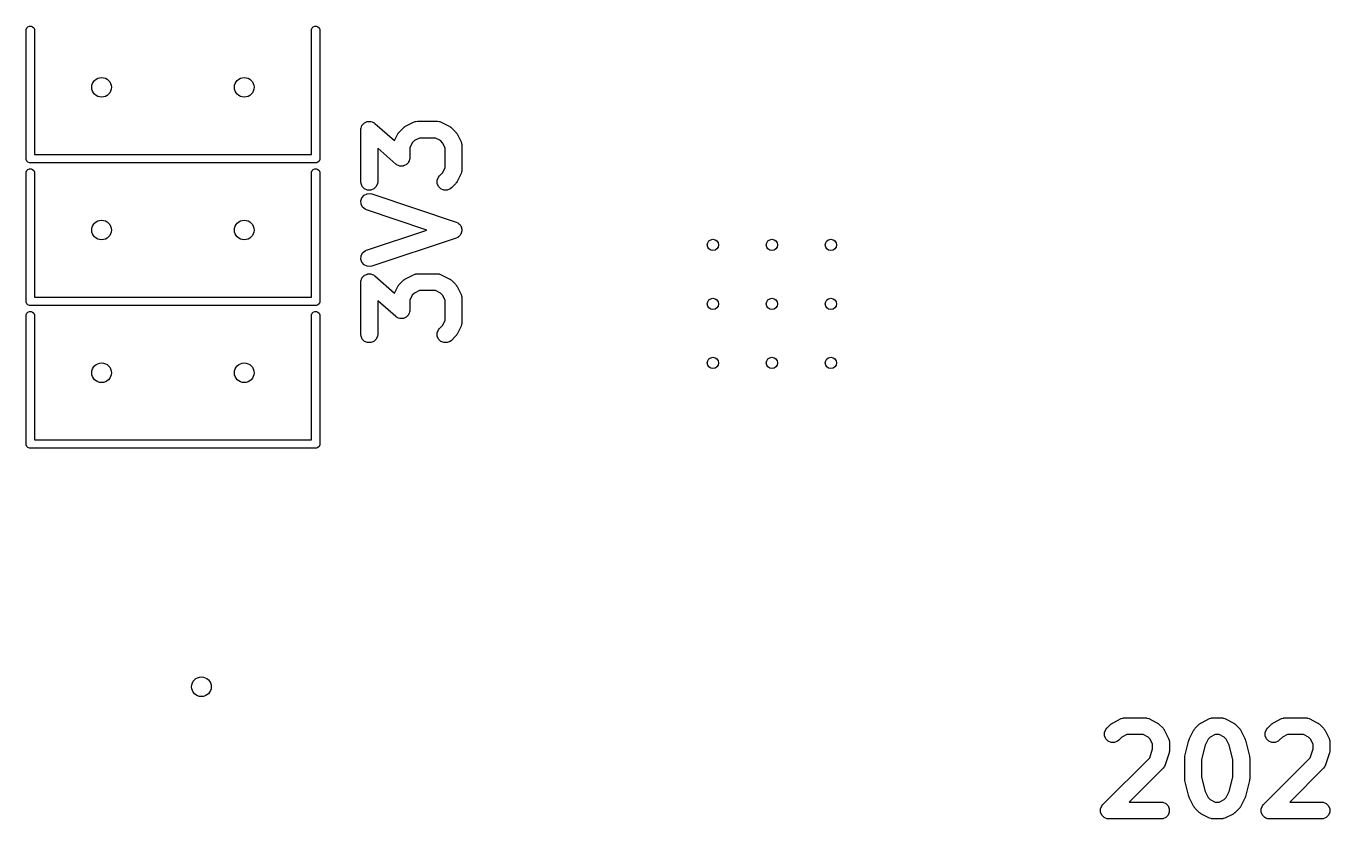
# Model space of a CAD drawing. Extents: x 5.38 to 7.22, y -5.01 to -4.
# Drawn here: x 5.377 to 6.291, y -4.993 to -4.437 of the extents above; entities that cross this region are included whole.
import ezdxf

# ---------------------------------------------------------------- set-up
doc = ezdxf.new("R2010")
doc.units = 0
doc.header["$MEASUREMENT"] = 0
doc.layers.add('BLACK', color=7, linetype='CONTINUOUS')

msp = doc.modelspace()

# ---------------------------------------------------------------- linework, layer by layer
at = {"layer": 'BLACK', "linetype": 'CONTINUOUS'}
for p, q in [((5.37705, -4.44), (5.3771, -4.43942)), ((5.37705, -4.53), (5.37705, -4.44)), ((5.3771, -4.43942), (5.37754, -4.43836)), ((5.37754, -4.43836), (5.37836, -4.43754)), ((5.37836, -4.43754), (5.37942, -4.4371)), ((5.37942, -4.4371), (5.38058, -4.4371)), ((5.38058, -4.4371), (5.38164, -4.43754)), ((5.38164, -4.43754), (5.38246, -4.43836)), ((5.38246, -4.43836), (5.3829, -4.43942)), ((5.3829, -4.43942), (5.38295, -4.44)), ((5.38295, -4.44), (5.38295, -4.52705)), ((5.57705, -4.44), (5.5771, -4.43942)), ((5.57705, -4.52705), (5.57705, -4.44)), ((5.5771, -4.43942), (5.57754, -4.43836)), ((5.57754, -4.43836), (5.57836, -4.43754)), ((5.57836, -4.43754), (5.57942, -4.4371)), ((5.57942, -4.4371), (5.58058, -4.4371)), ((5.58058, -4.4371), (5.58164, -4.43754)), ((5.58164, -4.43754), (5.58246, -4.43836)), ((5.58246, -4.43836), (5.5829, -4.43942)), ((5.5829, -4.43942), (5.58295, -4.44)), ((5.58295, -4.44), (5.58295, -4.53)), ((5.61266, -4.5066), (5.61274, -4.50642)), ((5.61274, -4.50642), (5.61342, -4.50574)), ((5.61342, -4.50574), (5.61405, -4.50502)), ((5.61405, -4.50502), (5.61423, -4.50493)), ((5.61423, -4.50493), (5.61437, -4.50479)), ((5.61437, -4.50479), (5.61526, -4.50442)), ((5.61526, -4.50442), (5.61612, -4.50399)), ((5.61612, -4.50399), (5.61631, -4.50398)), ((5.61631, -4.50398), (5.6165, -4.5039)), ((5.6165, -4.5039), (5.61746, -4.5039)), ((5.61746, -4.5039), (5.61841, -4.50384)), ((5.61841, -4.50384), (5.6186, -4.5039)), ((5.6186, -4.5039), (5.6188, -4.5039)), ((5.6188, -4.5039), (5.61969, -4.50427)), ((5.61969, -4.50427), (5.6206, -4.50458)), ((5.6206, -4.50458), (5.62083, -4.50474)), ((5.62083, -4.50474), (5.62093, -4.50479)), ((5.62093, -4.50479), (5.62104, -4.5049)), ((5.62104, -4.5049), (5.62154, -4.50525)), ((5.62154, -4.50525), (5.63535, -4.51734)), ((5.64313, -4.50723), (5.64876, -4.50441)), ((5.64876, -4.50441), (5.64984, -4.504)), ((5.64984, -4.504), (5.65005, -4.50399)), ((5.65005, -4.50399), (5.65024, -4.5039)), ((5.65024, -4.5039), (5.6514, -4.50379)), ((5.6514, -4.50379), (5.66546, -4.50379)), ((5.66546, -4.50379), (5.66661, -4.5039)), ((5.66661, -4.5039), (5.66681, -4.50399)), ((5.66681, -4.50399), (5.66702, -4.504)), ((5.66702, -4.504), (5.6681, -4.50441)), ((5.6681, -4.50441), (5.67372, -4.50723)), ((5.61175, -4.5097), (5.61181, -4.50909)), ((5.61175, -4.54625), (5.61175, -4.5097)), ((5.61179, -4.50893), (5.61183, -4.50883)), ((5.61181, -4.50909), (5.61179, -4.50893)), ((5.61183, -4.50883), (5.61186, -4.50854)), ((5.61186, -4.50854), (5.61223, -4.50766)), ((5.61223, -4.50766), (5.61253, -4.50675)), ((5.61253, -4.50675), (5.61266, -4.5066)), ((5.63535, -4.51734), (5.63768, -4.51268)), ((5.63768, -4.51268), (5.63799, -4.51218)), ((5.63799, -4.51218), (5.63805, -4.51204)), ((5.63805, -4.51204), (5.63818, -4.51188)), ((5.63818, -4.51188), (5.63829, -4.5117)), ((5.63829, -4.5117), (5.63841, -4.5116)), ((5.63841, -4.5116), (5.63878, -4.51114)), ((5.63878, -4.51114), (5.6416, -4.50833)), ((5.6416, -4.50833), (5.64205, -4.50796)), ((5.64205, -4.50796), (5.64215, -4.50784)), ((5.64215, -4.50784), (5.64233, -4.50773)), ((5.64233, -4.50773), (5.64249, -4.5076)), ((5.64249, -4.5076), (5.64264, -4.50754)), ((5.64264, -4.50754), (5.64313, -4.50723)), ((5.65279, -4.5156), (5.64927, -4.51736)), ((5.66406, -4.5156), (5.65279, -4.5156)), ((5.66758, -4.51736), (5.66406, -4.5156)), ((5.67372, -4.50723), (5.67422, -4.50754)), ((5.67422, -4.50754), (5.67436, -4.5076)), ((5.67436, -4.5076), (5.67452, -4.50773)), ((5.67452, -4.50773), (5.6747, -4.50784)), ((5.6747, -4.50784), (5.6748, -4.50796)), ((5.6748, -4.50796), (5.67526, -4.50833)), ((5.67526, -4.50833), (5.67807, -4.51114)), ((5.67807, -4.51114), (5.67844, -4.5116)), ((5.67844, -4.5116), (5.67856, -4.5117)), ((5.67856, -4.5117), (5.67867, -4.51188)), ((5.67867, -4.51188), (5.6788, -4.51204)), ((5.6788, -4.51204), (5.67886, -4.51218)), ((5.67886, -4.51218), (5.67918, -4.51268)), ((5.67918, -4.51268), (5.68199, -4.5183)), ((5.63626, -4.53383), (5.62356, -4.52271)), ((5.62356, -4.52271), (5.62356, -4.54625)), ((5.64781, -4.51882), (5.64605, -4.52234)), ((5.64605, -4.52234), (5.64605, -4.52938)), ((5.64927, -4.51736), (5.64781, -4.51882)), ((5.66904, -4.51882), (5.66758, -4.51736)), ((5.6708, -4.52234), (5.66904, -4.51882)), ((5.6708, -4.53642), (5.6708, -4.52234)), ((5.68199, -4.5183), (5.6824, -4.51939)), ((5.6824, -4.51939), (5.68242, -4.5196)), ((5.68242, -4.5196), (5.6825, -4.51979)), ((5.6825, -4.51979), (5.68261, -4.52094)), ((5.68261, -4.52094), (5.68261, -4.53782)), ((5.3771, -4.53058), (5.37705, -4.53)), ((5.37754, -4.53164), (5.3771, -4.53058)), ((5.37836, -4.53246), (5.37754, -4.53164)), ((5.37942, -4.5329), (5.37836, -4.53246)), ((5.38, -4.53295), (5.37942, -4.5329)), ((5.58, -4.53295), (5.38, -4.53295)), ((5.38295, -4.52705), (5.57705, -4.52705)), ((5.58058, -4.5329), (5.58, -4.53295)), ((5.58164, -4.53246), (5.58058, -4.5329)), ((5.58246, -4.53164), (5.58164, -4.53246)), ((5.5829, -4.53058), (5.58246, -4.53164)), ((5.58295, -4.53), (5.5829, -4.53058)), ((5.63676, -4.53418), (5.63626, -4.53383)), ((5.64438, -4.53334), (5.64375, -4.53406)), ((5.64506, -4.53266), (5.64438, -4.53334)), ((5.64513, -4.53248), (5.64506, -4.53266)), ((5.64527, -4.53233), (5.64513, -4.53248)), ((5.64557, -4.53142), (5.64527, -4.53233)), ((5.64594, -4.53053), (5.64557, -4.53142)), ((5.64597, -4.53025), (5.64594, -4.53053)), ((5.646, -4.53015), (5.64597, -4.53025)), ((5.64605, -4.52938), (5.64599, -4.52999)), ((5.64599, -4.52999), (5.646, -4.53015)), ((5.37705, -4.54), (5.3771, -4.53942)), ((5.37705, -4.63), (5.37705, -4.54)), ((5.3771, -4.53942), (5.37754, -4.53836)), ((5.37754, -4.53836), (5.37836, -4.53754)), ((5.37836, -4.53754), (5.37942, -4.5371)), ((5.37942, -4.5371), (5.38058, -4.5371)), ((5.38058, -4.5371), (5.38164, -4.53754)), ((5.38164, -4.53754), (5.38246, -4.53836)), ((5.38246, -4.53836), (5.3829, -4.53942)), ((5.3829, -4.53942), (5.38295, -4.54)), ((5.38295, -4.54), (5.38295, -4.62705)), ((5.57705, -4.54), (5.5771, -4.53942)), ((5.57705, -4.62705), (5.57705, -4.54)), ((5.5771, -4.53942), (5.57754, -4.53836)), ((5.57754, -4.53836), (5.57836, -4.53754)), ((5.57836, -4.53754), (5.57942, -4.5371)), ((5.57942, -4.5371), (5.58058, -4.5371)), ((5.58058, -4.5371), (5.58164, -4.53754)), ((5.58164, -4.53754), (5.58246, -4.53836)), ((5.58246, -4.53836), (5.5829, -4.53942)), ((5.5829, -4.53942), (5.58295, -4.54)), ((5.58295, -4.54), (5.58295, -4.63)), ((5.63687, -4.53429), (5.63676, -4.53418)), ((5.63697, -4.53433), (5.63687, -4.53429)), ((5.6372, -4.5345), (5.63697, -4.53433)), ((5.63811, -4.53481), (5.6372, -4.5345)), ((5.639, -4.53517), (5.63811, -4.53481)), ((5.6392, -4.53517), (5.639, -4.53517)), ((5.63938, -4.53524), (5.6392, -4.53517)), ((5.64034, -4.53517), (5.63938, -4.53524)), ((5.6413, -4.53517), (5.64034, -4.53517)), ((5.64148, -4.5351), (5.6413, -4.53517)), ((5.64168, -4.53508), (5.64148, -4.5351)), ((5.64254, -4.53466), (5.64168, -4.53508)), ((5.64343, -4.53429), (5.64254, -4.53466)), ((5.64357, -4.53415), (5.64343, -4.53429)), ((5.64375, -4.53406), (5.64357, -4.53415)), ((5.66529, -4.5451), (5.66617, -4.54297)), ((5.66617, -4.54297), (5.66691, -4.54208)), ((5.66691, -4.54208), (5.66904, -4.53994)), ((5.66904, -4.53994), (5.6708, -4.53642)), ((5.68199, -4.54046), (5.67918, -4.54608)), ((5.6824, -4.53938), (5.68199, -4.54046)), ((5.68242, -4.53917), (5.6824, -4.53938)), ((5.6825, -4.53897), (5.68242, -4.53917)), ((5.68261, -4.53782), (5.6825, -4.53897)), ((5.61186, -4.54741), (5.61175, -4.54625)), ((5.61274, -4.54954), (5.61186, -4.54741)), ((5.61437, -4.55116), (5.61274, -4.54954)), ((5.6165, -4.55205), (5.61437, -4.55116)), ((5.6188, -4.55205), (5.6165, -4.55205)), ((5.62093, -4.55116), (5.6188, -4.55205)), ((5.62256, -4.54954), (5.62093, -4.55116)), ((5.62344, -4.54741), (5.62256, -4.54954)), ((5.62356, -4.54625), (5.62344, -4.54741)), ((5.66529, -4.54741), (5.66529, -4.5451)), ((5.66617, -4.54954), (5.66529, -4.54741)), ((5.6678, -4.55116), (5.66617, -4.54954)), ((5.66993, -4.55205), (5.6678, -4.55116)), ((5.67223, -4.55205), (5.66993, -4.55205)), ((5.67436, -4.55116), (5.67223, -4.55205)), ((5.67526, -4.55043), (5.67436, -4.55116)), ((5.67807, -4.54762), (5.67526, -4.55043)), ((5.67844, -4.54716), (5.67807, -4.54762)), ((5.67856, -4.54706), (5.67844, -4.54716)), ((5.67867, -4.54689), (5.67856, -4.54706)), ((5.6788, -4.54672), (5.67867, -4.54689)), ((5.67886, -4.54658), (5.6788, -4.54672)), ((5.67918, -4.54608), (5.67886, -4.54658)), ((5.61179, -4.55958), (5.61252, -4.55739)), ((5.61195, -4.56187), (5.61179, -4.55958)), ((5.61252, -4.55739), (5.61403, -4.55565)), ((5.61403, -4.55565), (5.61609, -4.55462)), ((5.61609, -4.55462), (5.61839, -4.55446)), ((5.61839, -4.55446), (5.61952, -4.55471)), ((5.61952, -4.55471), (5.67857, -4.5744)), ((5.61299, -4.56394), (5.61195, -4.56187)), ((5.61473, -4.56545), (5.61299, -4.56394)), ((5.61578, -4.56592), (5.61473, -4.56545)), ((5.65803, -4.58), (5.61578, -4.56592)), ((5.67857, -4.5744), (5.67963, -4.57487)), ((5.67963, -4.57487), (5.67995, -4.57515)), ((5.67995, -4.57515), (5.68033, -4.57533)), ((5.68033, -4.57533), (5.68081, -4.57589)), ((5.68081, -4.57589), (5.68137, -4.57638)), ((5.68137, -4.57638), (5.68156, -4.57676)), ((5.68156, -4.57676), (5.68184, -4.57708)), ((5.68184, -4.57708), (5.68207, -4.57778)), ((5.68207, -4.57778), (5.6824, -4.57844)), ((5.6824, -4.57844), (5.68243, -4.57886)), ((5.68243, -4.57886), (5.68257, -4.57926)), ((5.68257, -4.57926), (5.68251, -4.58)), ((5.61578, -4.59408), (5.65803, -4.58)), ((5.67857, -4.5856), (5.61952, -4.60529)), ((5.67963, -4.58513), (5.67857, -4.5856)), ((5.67995, -4.58485), (5.67963, -4.58513)), ((5.68033, -4.58467), (5.67995, -4.58485)), ((5.68081, -4.58411), (5.68033, -4.58467)), ((5.68137, -4.58362), (5.68081, -4.58411)), ((5.68156, -4.58324), (5.68137, -4.58362)), ((5.68184, -4.58292), (5.68156, -4.58324)), ((5.68207, -4.58222), (5.68184, -4.58292)), ((5.6824, -4.58156), (5.68207, -4.58222)), ((5.68243, -4.58114), (5.6824, -4.58156)), ((5.68257, -4.58074), (5.68243, -4.58114)), ((5.68251, -4.58), (5.68257, -4.58074)), ((5.61195, -4.59813), (5.61299, -4.59606)), ((5.61299, -4.59606), (5.61473, -4.59455)), ((5.61473, -4.59455), (5.61578, -4.59408)), ((5.61179, -4.60042), (5.61195, -4.59813)), ((5.61252, -4.60261), (5.61179, -4.60042)), ((5.61403, -4.60435), (5.61252, -4.60261)), ((5.61609, -4.60538), (5.61403, -4.60435)), ((5.61839, -4.60554), (5.61609, -4.60538)), ((5.61952, -4.60529), (5.61839, -4.60554)), ((5.61175, -4.61656), (5.61181, -4.61595)), ((5.61179, -4.61579), (5.61183, -4.61569)), ((5.61181, -4.61595), (5.61179, -4.61579)), ((5.61183, -4.61569), (5.61186, -4.61541)), ((5.61186, -4.61541), (5.61223, -4.61452)), ((5.61223, -4.61452), (5.61253, -4.61361)), ((5.61253, -4.61361), (5.61266, -4.61346)), ((5.61266, -4.61346), (5.61274, -4.61328)), ((5.61274, -4.61328), (5.61342, -4.6126)), ((5.61342, -4.6126), (5.61405, -4.61188)), ((5.61405, -4.61188), (5.61423, -4.61179)), ((5.61423, -4.61179), (5.61437, -4.61165)), ((5.61437, -4.61165), (5.61526, -4.61128)), ((5.61526, -4.61128), (5.61612, -4.61086)), ((5.61612, -4.61086), (5.61631, -4.61084)), ((5.61631, -4.61084), (5.6165, -4.61077)), ((5.6165, -4.61077), (5.61746, -4.61077)), ((5.61746, -4.61077), (5.61841, -4.6107)), ((5.61841, -4.6107), (5.6186, -4.61077)), ((5.6186, -4.61077), (5.6188, -4.61077)), ((5.6188, -4.61077), (5.61969, -4.61113)), ((5.61969, -4.61113), (5.6206, -4.61144)), ((5.6206, -4.61144), (5.62083, -4.6116)), ((5.62083, -4.6116), (5.62093, -4.61165)), ((5.62093, -4.61165), (5.62104, -4.61176)), ((5.62104, -4.61176), (5.62154, -4.61211)), ((5.62154, -4.61211), (5.63535, -4.6242)), ((5.63878, -4.61801), (5.6416, -4.61519)), ((5.6416, -4.61519), (5.64205, -4.61482)), ((5.64205, -4.61482), (5.64215, -4.6147)), ((5.64215, -4.6147), (5.64233, -4.61459)), ((5.64233, -4.61459), (5.64249, -4.61446)), ((5.64249, -4.61446), (5.64264, -4.6144)), ((5.64264, -4.6144), (5.64313, -4.61409)), ((5.64313, -4.61409), (5.64876, -4.61128)), ((5.64876, -4.61128), (5.64984, -4.61086)), ((5.64984, -4.61086), (5.65005, -4.61085)), ((5.65005, -4.61085), (5.65024, -4.61077)), ((5.65024, -4.61077), (5.6514, -4.61065)), ((5.6514, -4.61065), (5.66546, -4.61065)), ((5.66546, -4.61065), (5.66661, -4.61077)), ((5.66661, -4.61077), (5.66681, -4.61085)), ((5.66681, -4.61085), (5.66702, -4.61086)), ((5.66702, -4.61086), (5.6681, -4.61128)), ((5.6681, -4.61128), (5.67372, -4.61409)), ((5.67372, -4.61409), (5.67422, -4.6144)), ((5.67422, -4.6144), (5.67436, -4.61446)), ((5.67436, -4.61446), (5.67452, -4.61459)), ((5.67452, -4.61459), (5.6747, -4.6147)), ((5.6747, -4.6147), (5.6748, -4.61482)), ((5.6748, -4.61482), (5.67526, -4.61519)), ((5.67526, -4.61519), (5.67807, -4.61801)), ((5.61175, -4.65312), (5.61175, -4.61656)), ((5.63535, -4.6242), (5.63768, -4.61954)), ((5.63768, -4.61954), (5.63799, -4.61905)), ((5.63799, -4.61905), (5.63805, -4.6189)), ((5.63805, -4.6189), (5.63818, -4.61874)), ((5.63818, -4.61874), (5.63829, -4.61856)), ((5.63829, -4.61856), (5.63841, -4.61846)), ((5.63841, -4.61846), (5.63878, -4.61801)), ((5.64927, -4.62422), (5.64781, -4.62568)), ((5.65279, -4.62246), (5.64927, -4.62422)), ((5.66406, -4.62246), (5.65279, -4.62246)), ((5.66758, -4.62422), (5.66406, -4.62246)), ((5.66904, -4.62568), (5.66758, -4.62422)), ((5.67807, -4.61801), (5.67844, -4.61846)), ((5.67844, -4.61846), (5.67856, -4.61856)), ((5.67856, -4.61856), (5.67867, -4.61874)), ((5.67867, -4.61874), (5.6788, -4.6189)), ((5.6788, -4.6189), (5.67886, -4.61905)), ((5.67886, -4.61905), (5.67918, -4.61954)), ((5.67918, -4.61954), (5.68199, -4.62517)), ((5.68199, -4.62517), (5.6824, -4.62625)), ((5.3771, -4.63058), (5.37705, -4.63)), ((5.37754, -4.63164), (5.3771, -4.63058)), ((5.37836, -4.63246), (5.37754, -4.63164)), ((5.37942, -4.6329), (5.37836, -4.63246)), ((5.38, -4.63295), (5.37942, -4.6329)), ((5.58, -4.63295), (5.38, -4.63295)), ((5.38295, -4.62705), (5.57705, -4.62705)), ((5.58058, -4.6329), (5.58, -4.63295)), ((5.58164, -4.63246), (5.58058, -4.6329)), ((5.58246, -4.63164), (5.58164, -4.63246)), ((5.5829, -4.63058), (5.58246, -4.63164)), ((5.58295, -4.63), (5.5829, -4.63058)), ((5.63626, -4.64069), (5.62356, -4.62957)), ((5.62356, -4.62957), (5.62356, -4.65312)), ((5.64781, -4.62568), (5.64605, -4.6292)), ((5.64605, -4.6292), (5.64605, -4.63624)), ((5.6708, -4.6292), (5.66904, -4.62568)), ((5.6708, -4.64329), (5.6708, -4.6292)), ((5.6824, -4.62625), (5.68242, -4.62646)), ((5.68242, -4.62646), (5.6825, -4.62665)), ((5.6825, -4.62665), (5.68261, -4.62781)), ((5.68261, -4.62781), (5.68261, -4.64468)), ((5.37705, -4.64), (5.3771, -4.63942)), ((5.37705, -4.73), (5.37705, -4.64)), ((5.3771, -4.63942), (5.37754, -4.63836)), ((5.37754, -4.63836), (5.37836, -4.63754)), ((5.37836, -4.63754), (5.37942, -4.6371)), ((5.37942, -4.6371), (5.38058, -4.6371)), ((5.38058, -4.6371), (5.38164, -4.63754)), ((5.38164, -4.63754), (5.38246, -4.63836)), ((5.38246, -4.63836), (5.3829, -4.63942)), ((5.3829, -4.63942), (5.38295, -4.64)), ((5.38295, -4.64), (5.38295, -4.72705)), ((5.57705, -4.64), (5.5771, -4.63942)), ((5.57705, -4.72705), (5.57705, -4.64)), ((5.5771, -4.63942), (5.57754, -4.63836)), ((5.57754, -4.63836), (5.57836, -4.63754)), ((5.57836, -4.63754), (5.57942, -4.6371)), ((5.57942, -4.6371), (5.58058, -4.6371)), ((5.58058, -4.6371), (5.58164, -4.63754)), ((5.58164, -4.63754), (5.58246, -4.63836)), ((5.58246, -4.63836), (5.5829, -4.63942)), ((5.5829, -4.63942), (5.58295, -4.64)), ((5.58295, -4.64), (5.58295, -4.73)), ((5.63676, -4.64104), (5.63626, -4.64069)), ((5.63687, -4.64115), (5.63676, -4.64104)), ((5.63697, -4.6412), (5.63687, -4.64115)), ((5.6372, -4.64136), (5.63697, -4.6412)), ((5.63811, -4.64167), (5.6372, -4.64136)), ((5.639, -4.64203), (5.63811, -4.64167)), ((5.6392, -4.64203), (5.639, -4.64203)), ((5.63938, -4.6421), (5.6392, -4.64203)), ((5.64034, -4.64203), (5.63938, -4.6421)), ((5.6413, -4.64203), (5.64034, -4.64203)), ((5.64148, -4.64196), (5.6413, -4.64203)), ((5.64168, -4.64195), (5.64148, -4.64196)), ((5.64254, -4.64152), (5.64168, -4.64195)), ((5.64343, -4.64115), (5.64254, -4.64152)), ((5.64357, -4.64101), (5.64343, -4.64115)), ((5.64375, -4.64092), (5.64357, -4.64101)), ((5.64438, -4.6402), (5.64375, -4.64092)), ((5.64506, -4.63952), (5.64438, -4.6402)), ((5.64513, -4.63934), (5.64506, -4.63952)), ((5.64527, -4.63919), (5.64513, -4.63934)), ((5.64557, -4.63828), (5.64527, -4.63919)), ((5.64594, -4.6374), (5.64557, -4.63828)), ((5.64597, -4.63711), (5.64594, -4.6374)), ((5.646, -4.63701), (5.64597, -4.63711)), ((5.64605, -4.63624), (5.64599, -4.63685)), ((5.64599, -4.63685), (5.646, -4.63701)), ((5.66904, -4.64681), (5.6708, -4.64329)), ((5.66529, -4.65196), (5.66617, -4.64983)), ((5.66529, -4.65427), (5.66529, -4.65196)), ((5.66617, -4.64983), (5.66691, -4.64894)), ((5.66691, -4.64894), (5.66904, -4.64681)), ((5.68199, -4.64732), (5.67918, -4.65294)), ((5.6824, -4.64624), (5.68199, -4.64732)), ((5.68242, -4.64603), (5.6824, -4.64624)), ((5.6825, -4.64583), (5.68242, -4.64603)), ((5.68261, -4.64468), (5.6825, -4.64583)), ((5.61186, -4.65427), (5.61175, -4.65312)), ((5.61274, -4.6564), (5.61186, -4.65427)), ((5.61437, -4.65803), (5.61274, -4.6564)), ((5.6165, -4.65891), (5.61437, -4.65803)), ((5.6188, -4.65891), (5.6165, -4.65891)), ((5.62093, -4.65803), (5.6188, -4.65891)), ((5.62256, -4.6564), (5.62093, -4.65803)), ((5.62344, -4.65427), (5.62256, -4.6564)), ((5.62356, -4.65312), (5.62344, -4.65427)), ((5.66617, -4.6564), (5.66529, -4.65427)), ((5.6678, -4.65803), (5.66617, -4.6564)), ((5.66993, -4.65891), (5.6678, -4.65803)), ((5.67223, -4.65891), (5.66993, -4.65891)), ((5.67436, -4.65803), (5.67223, -4.65891)), ((5.67526, -4.65729), (5.67436, -4.65803)), ((5.67807, -4.65448), (5.67526, -4.65729)), ((5.67844, -4.65403), (5.67807, -4.65448)), ((5.67856, -4.65392), (5.67844, -4.65403)), ((5.67867, -4.65375), (5.67856, -4.65392)), ((5.6788, -4.65358), (5.67867, -4.65375)), ((5.67886, -4.65344), (5.6788, -4.65358)), ((5.67918, -4.65294), (5.67886, -4.65344)), ((5.3771, -4.73058), (5.37705, -4.73)), ((5.37754, -4.73164), (5.3771, -4.73058)), ((5.37836, -4.73246), (5.37754, -4.73164)), ((5.37942, -4.7329), (5.37836, -4.73246)), ((5.38, -4.73295), (5.37942, -4.7329)), ((5.58, -4.73295), (5.38, -4.73295)), ((5.38295, -4.72705), (5.57705, -4.72705)), ((5.58058, -4.7329), (5.58, -4.73295)), ((5.58164, -4.73246), (5.58058, -4.7329)), ((5.58246, -4.73164), (5.58164, -4.73246)), ((5.5829, -4.73058), (5.58246, -4.73164)), ((5.58295, -4.73), (5.5829, -4.73058)), ((6.13484, -4.9291), (6.13766, -4.92629)), ((6.13766, -4.92629), (6.13811, -4.92592)), ((6.13811, -4.92592), (6.13821, -4.9258)), ((6.13821, -4.9258), (6.13839, -4.92569)), ((6.13839, -4.92569), (6.13855, -4.92555)), ((6.13855, -4.92555), (6.13869, -4.92549)), ((6.13869, -4.92549), (6.13919, -4.92518)), ((6.13919, -4.92518), (6.14481, -4.92237)), ((6.14481, -4.92237), (6.1459, -4.92195)), ((6.1459, -4.92195), (6.14611, -4.92194)), ((6.14611, -4.92194), (6.1463, -4.92186)), ((6.1463, -4.92186), (6.14746, -4.92175)), ((6.14746, -4.92175), (6.16152, -4.92175)), ((6.16152, -4.92175), (6.16267, -4.92186)), ((6.16267, -4.92186), (6.16286, -4.92194)), ((6.16286, -4.92194), (6.16308, -4.92195)), ((6.16308, -4.92195), (6.16416, -4.92237)), ((6.16416, -4.92237), (6.16978, -4.92518)), ((6.16978, -4.92518), (6.17028, -4.92549)), ((6.17028, -4.92549), (6.17042, -4.92555)), ((6.17042, -4.92555), (6.17058, -4.92569)), ((6.17058, -4.92569), (6.17076, -4.9258)), ((6.17076, -4.9258), (6.17086, -4.92592)), ((6.17086, -4.92592), (6.17132, -4.92629)), ((6.17132, -4.92629), (6.17413, -4.9291)), ((6.19671, -4.9291), (6.19952, -4.92629)), ((6.19952, -4.92629), (6.19998, -4.92592)), ((6.19998, -4.92592), (6.20008, -4.9258)), ((6.20008, -4.9258), (6.20026, -4.92569)), ((6.20026, -4.92569), (6.20042, -4.92555)), ((6.20042, -4.92555), (6.20056, -4.92549)), ((6.20056, -4.92549), (6.20106, -4.92518)), ((6.20106, -4.92518), (6.20668, -4.92237)), ((6.20668, -4.92237), (6.20776, -4.92195)), ((6.20776, -4.92195), (6.20797, -4.92194)), ((6.20797, -4.92194), (6.20817, -4.92186)), ((6.20817, -4.92186), (6.20932, -4.92175)), ((6.20932, -4.92175), (6.21495, -4.92175)), ((6.21495, -4.92175), (6.2161, -4.92186)), ((6.2161, -4.92186), (6.2163, -4.92194)), ((6.2163, -4.92194), (6.21651, -4.92195)), ((6.21651, -4.92195), (6.21759, -4.92237)), ((6.21759, -4.92237), (6.22321, -4.92518)), ((6.22321, -4.92518), (6.22371, -4.92549)), ((6.22371, -4.92549), (6.22385, -4.92555)), ((6.22385, -4.92555), (6.22401, -4.92569)), ((6.22401, -4.92569), (6.22419, -4.9258)), ((6.22419, -4.9258), (6.22429, -4.92592)), ((6.22429, -4.92592), (6.22475, -4.92629)), ((6.22475, -4.92629), (6.22756, -4.9291)), ((6.24733, -4.9291), (6.25014, -4.92629)), ((6.25014, -4.92629), (6.25059, -4.92592)), ((6.25059, -4.92592), (6.2507, -4.9258)), ((6.2507, -4.9258), (6.25087, -4.92569)), ((6.25087, -4.92569), (6.25104, -4.92555)), ((6.25104, -4.92555), (6.25118, -4.92549)), ((6.25118, -4.92549), (6.25168, -4.92518)), ((6.25168, -4.92518), (6.2573, -4.92237)), ((6.2573, -4.92237), (6.25838, -4.92195)), ((6.25838, -4.92195), (6.25859, -4.92194)), ((6.25859, -4.92194), (6.25879, -4.92186)), ((6.25879, -4.92186), (6.25994, -4.92175)), ((6.25994, -4.92175), (6.274, -4.92175)), ((6.274, -4.92175), (6.27515, -4.92186)), ((6.27515, -4.92186), (6.27535, -4.92194)), ((6.27535, -4.92194), (6.27556, -4.92195)), ((6.27556, -4.92195), (6.27664, -4.92237)), ((6.27664, -4.92237), (6.28227, -4.92518)), ((6.28227, -4.92518), (6.28276, -4.92549)), ((6.28276, -4.92549), (6.28291, -4.92555)), ((6.28291, -4.92555), (6.28307, -4.92569)), ((6.28307, -4.92569), (6.28325, -4.9258)), ((6.28325, -4.9258), (6.28335, -4.92592)), ((6.28335, -4.92592), (6.2838, -4.92629)), ((6.2838, -4.92629), (6.28661, -4.9291)), ((6.13323, -4.93212), (6.13411, -4.92999)), ((6.13323, -4.93443), (6.13323, -4.93212)), ((6.13411, -4.93656), (6.13323, -4.93443)), ((6.13411, -4.92999), (6.13484, -4.9291)), ((6.14533, -4.93532), (6.14319, -4.93745)), ((6.14885, -4.93356), (6.14533, -4.93532)), ((6.16012, -4.93356), (6.14885, -4.93356)), ((6.16364, -4.93532), (6.16012, -4.93356)), ((6.1651, -4.93677), (6.16364, -4.93532)), ((6.17413, -4.9291), (6.1745, -4.92955)), ((6.1745, -4.92955), (6.17462, -4.92965)), ((6.17462, -4.92965), (6.17473, -4.92983)), ((6.17473, -4.92983), (6.17486, -4.92999)), ((6.17486, -4.92999), (6.17492, -4.93014)), ((6.17492, -4.93014), (6.17523, -4.93063)), ((6.17523, -4.93063), (6.17805, -4.93626)), ((6.19279, -4.93626), (6.1956, -4.93063)), ((6.1956, -4.93063), (6.19592, -4.93014)), ((6.19592, -4.93014), (6.19598, -4.92999)), ((6.19598, -4.92999), (6.19611, -4.92983)), ((6.19611, -4.92983), (6.19622, -4.92965)), ((6.19622, -4.92965), (6.19634, -4.92955)), ((6.19634, -4.92955), (6.19671, -4.9291)), ((6.2072, -4.93532), (6.20574, -4.93677)), ((6.21072, -4.93356), (6.2072, -4.93532)), ((6.21355, -4.93356), (6.21072, -4.93356)), ((6.21707, -4.93532), (6.21355, -4.93356)), ((6.21853, -4.93677), (6.21707, -4.93532)), ((6.22756, -4.9291), (6.22793, -4.92955)), ((6.22793, -4.92955), (6.22805, -4.92965)), ((6.22805, -4.92965), (6.22816, -4.92983)), ((6.22816, -4.92983), (6.22829, -4.92999)), ((6.22829, -4.92999), (6.22835, -4.93014)), ((6.22835, -4.93014), (6.22867, -4.93063)), ((6.22867, -4.93063), (6.23148, -4.93626)), ((6.24571, -4.93212), (6.24659, -4.92999)), ((6.24571, -4.93443), (6.24571, -4.93212)), ((6.24659, -4.93656), (6.24571, -4.93443)), ((6.24659, -4.92999), (6.24733, -4.9291)), ((6.25782, -4.93532), (6.25568, -4.93745)), ((6.26134, -4.93356), (6.25782, -4.93532)), ((6.27261, -4.93356), (6.26134, -4.93356)), ((6.27613, -4.93532), (6.27261, -4.93356)), ((6.27759, -4.93677), (6.27613, -4.93532)), ((6.28661, -4.9291), (6.28699, -4.92955)), ((6.28699, -4.92955), (6.2871, -4.92965)), ((6.2871, -4.92965), (6.28722, -4.92983)), ((6.28722, -4.92983), (6.28735, -4.92999)), ((6.28735, -4.92999), (6.28741, -4.93014)), ((6.28741, -4.93014), (6.28772, -4.93063)), ((6.28772, -4.93063), (6.29053, -4.93626)), ((6.13574, -4.93819), (6.13411, -4.93656)), ((6.13787, -4.93907), (6.13574, -4.93819)), ((6.14017, -4.93907), (6.13787, -4.93907)), ((6.1423, -4.93819), (6.14017, -4.93907)), ((6.14319, -4.93745), (6.1423, -4.93819)), ((6.16479, -4.94977), (6.16686, -4.94357)), ((6.16686, -4.94029), (6.1651, -4.93677)), ((6.16686, -4.94357), (6.16686, -4.94029)), ((6.17805, -4.93626), (6.17846, -4.93734)), ((6.17846, -4.93734), (6.17848, -4.93755)), ((6.17848, -4.93755), (6.17856, -4.93775)), ((6.17856, -4.93775), (6.17867, -4.9389)), ((6.17862, -4.94526), (6.17858, -4.94547)), ((6.17867, -4.94452), (6.17861, -4.94511)), ((6.17861, -4.94511), (6.17862, -4.94526)), ((6.17867, -4.9389), (6.17867, -4.94452)), ((6.18953, -4.94872), (6.19234, -4.93747)), ((6.19234, -4.93747), (6.19238, -4.93738)), ((6.19238, -4.93734), (6.19256, -4.93686)), ((6.19238, -4.93738), (6.19238, -4.93734)), ((6.19256, -4.93686), (6.19273, -4.93638)), ((6.19273, -4.93638), (6.19276, -4.93634)), ((6.19276, -4.93634), (6.19279, -4.93626)), ((6.20365, -4.94096), (6.20117, -4.95087)), ((6.20574, -4.93677), (6.20365, -4.94096)), ((6.22062, -4.94096), (6.21853, -4.93677)), ((6.2231, -4.95087), (6.22062, -4.94096)), ((6.23148, -4.93626), (6.23151, -4.93634)), ((6.23151, -4.93634), (6.23154, -4.93638)), ((6.23154, -4.93638), (6.23171, -4.93686)), ((6.23171, -4.93686), (6.23189, -4.93734)), ((6.23189, -4.93734), (6.23189, -4.93738)), ((6.23189, -4.93738), (6.23192, -4.93747)), ((6.23192, -4.93747), (6.23474, -4.94872)), ((6.24822, -4.93819), (6.24659, -4.93656)), ((6.25035, -4.93907), (6.24822, -4.93819)), ((6.25266, -4.93907), (6.25035, -4.93907)), ((6.25479, -4.93819), (6.25266, -4.93907)), ((6.25568, -4.93745), (6.25479, -4.93819)), ((6.27728, -4.94977), (6.27935, -4.94357)), ((6.27935, -4.94029), (6.27759, -4.93677)), ((6.27935, -4.94357), (6.27935, -4.94029)), ((6.29053, -4.93626), (6.29095, -4.93734)), ((6.29095, -4.93734), (6.29096, -4.93755)), ((6.29096, -4.93755), (6.29104, -4.93775)), ((6.29104, -4.93775), (6.29116, -4.9389)), ((6.29111, -4.94526), (6.29106, -4.94547)), ((6.29116, -4.94452), (6.2911, -4.94511)), ((6.2911, -4.94511), (6.29111, -4.94526)), ((6.29116, -4.9389), (6.29116, -4.94452)), ((6.13203, -4.98253), (6.16479, -4.94977)), ((6.17837, -4.94639), (6.17556, -4.95483)), ((6.1785, -4.94582), (6.17837, -4.94639)), ((6.17856, -4.94568), (6.1785, -4.94582)), ((6.17858, -4.94547), (6.17856, -4.94568)), ((6.18936, -4.94986), (6.18943, -4.94943)), ((6.18938, -4.94995), (6.18936, -4.94986)), ((6.18936, -4.95015), (6.18938, -4.94995)), ((6.18936, -4.96421), (6.18936, -4.95015)), ((6.18943, -4.94943), (6.18947, -4.949)), ((6.18947, -4.949), (6.1895, -4.94892)), ((6.1895, -4.94892), (6.18953, -4.94872)), ((6.20117, -4.95087), (6.20117, -4.96348)), ((6.2231, -4.96348), (6.2231, -4.95087)), ((6.23474, -4.94872), (6.23477, -4.94892)), ((6.23477, -4.94892), (6.2348, -4.949)), ((6.2348, -4.949), (6.23484, -4.94943)), ((6.23484, -4.94943), (6.23491, -4.94986)), ((6.23491, -4.94986), (6.23489, -4.94995)), ((6.23489, -4.94995), (6.23491, -4.95015)), ((6.23491, -4.95015), (6.23491, -4.96421)), ((6.24452, -4.98253), (6.27728, -4.94977)), ((6.29085, -4.94639), (6.28804, -4.95483)), ((6.29098, -4.94582), (6.29085, -4.94639)), ((6.29104, -4.94568), (6.29098, -4.94582)), ((6.29106, -4.94547), (6.29104, -4.94568)), ((6.17413, -4.95714), (6.15046, -4.9808)), ((6.17486, -4.95624), (6.17413, -4.95714)), ((6.17494, -4.95604), (6.17486, -4.95624)), ((6.17508, -4.95588), (6.17494, -4.95604)), ((6.17556, -4.95483), (6.17508, -4.95588)), ((6.20117, -4.96348), (6.20365, -4.9734)), ((6.22062, -4.9734), (6.2231, -4.96348)), ((6.28661, -4.95714), (6.26295, -4.9808)), ((6.28735, -4.95624), (6.28661, -4.95714)), ((6.28743, -4.95604), (6.28735, -4.95624)), ((6.28757, -4.95588), (6.28743, -4.95604)), ((6.28804, -4.95483), (6.28757, -4.95588)), ((6.18938, -4.96441), (6.18936, -4.96421)), ((6.18936, -4.9645), (6.18938, -4.96441)), ((6.18943, -4.96493), (6.18936, -4.9645)), ((6.18947, -4.96536), (6.18943, -4.96493)), ((6.1895, -4.96544), (6.18947, -4.96536)), ((6.18953, -4.96564), (6.1895, -4.96544)), ((6.19234, -4.97689), (6.18953, -4.96564)), ((6.23474, -4.96564), (6.23192, -4.97689)), ((6.23477, -4.96544), (6.23474, -4.96564)), ((6.2348, -4.96536), (6.23477, -4.96544)), ((6.23484, -4.96493), (6.2348, -4.96536)), ((6.23491, -4.9645), (6.23484, -4.96493)), ((6.23491, -4.96421), (6.23489, -4.96441)), ((6.23489, -4.96441), (6.23491, -4.9645)), ((6.15046, -4.9808), (6.17276, -4.9808)), ((6.17276, -4.9808), (6.17392, -4.98091)), ((6.17392, -4.98091), (6.17605, -4.9818)), ((6.17605, -4.9818), (6.17767, -4.98342)), ((6.19238, -4.97697), (6.19234, -4.97689)), ((6.19238, -4.97702), (6.19238, -4.97697)), ((6.19256, -4.9775), (6.19238, -4.97702)), ((6.19273, -4.97798), (6.19256, -4.9775)), ((6.19276, -4.97801), (6.19273, -4.97798)), ((6.19279, -4.9781), (6.19276, -4.97801)), ((6.1956, -4.98372), (6.19279, -4.9781)), ((6.20365, -4.9734), (6.20574, -4.97758)), ((6.20574, -4.97758), (6.2072, -4.97904)), ((6.2072, -4.97904), (6.21072, -4.9808)), ((6.21072, -4.9808), (6.21355, -4.9808)), ((6.21355, -4.9808), (6.21707, -4.97904)), ((6.21707, -4.97904), (6.21853, -4.97758)), ((6.21853, -4.97758), (6.22062, -4.9734)), ((6.23148, -4.9781), (6.22867, -4.98372)), ((6.23151, -4.97801), (6.23148, -4.9781)), ((6.23154, -4.97798), (6.23151, -4.97801)), ((6.23171, -4.9775), (6.23154, -4.97798)), ((6.23189, -4.97702), (6.23171, -4.9775)), ((6.23192, -4.97689), (6.23189, -4.97697)), ((6.23189, -4.97697), (6.23189, -4.97702)), ((6.26295, -4.9808), (6.28525, -4.9808)), ((6.28525, -4.9808), (6.2864, -4.98091)), ((6.2864, -4.98091), (6.28853, -4.9818)), ((6.28853, -4.9818), (6.29016, -4.98342)), ((6.13041, -4.98555), (6.1313, -4.98342)), ((6.13041, -4.98786), (6.13041, -4.98555)), ((6.1313, -4.98999), (6.13041, -4.98786)), ((6.1313, -4.98342), (6.13203, -4.98253)), ((6.13293, -4.99162), (6.1313, -4.98999)), ((6.17767, -4.98999), (6.17605, -4.99162)), ((6.17767, -4.98342), (6.17856, -4.98555)), ((6.17856, -4.98786), (6.17767, -4.98999)), ((6.17856, -4.98555), (6.17856, -4.98786)), ((6.19592, -4.98422), (6.1956, -4.98372)), ((6.19598, -4.98436), (6.19592, -4.98422)), ((6.19611, -4.98452), (6.19598, -4.98436)), ((6.19622, -4.9847), (6.19611, -4.98452)), ((6.19634, -4.9848), (6.19622, -4.9847)), ((6.19671, -4.98526), (6.19634, -4.9848)), ((6.19952, -4.98807), (6.19671, -4.98526)), ((6.19998, -4.98844), (6.19952, -4.98807)), ((6.20008, -4.98856), (6.19998, -4.98844)), ((6.20026, -4.98867), (6.20008, -4.98856)), ((6.20042, -4.9888), (6.20026, -4.98867)), ((6.20056, -4.98886), (6.20042, -4.9888)), ((6.20106, -4.98918), (6.20056, -4.98886)), ((6.20668, -4.99199), (6.20106, -4.98918)), ((6.22321, -4.98918), (6.21759, -4.99199)), ((6.22371, -4.98886), (6.22321, -4.98918)), ((6.22385, -4.9888), (6.22371, -4.98886)), ((6.22401, -4.98867), (6.22385, -4.9888)), ((6.22419, -4.98856), (6.22401, -4.98867)), ((6.22429, -4.98844), (6.22419, -4.98856)), ((6.22475, -4.98807), (6.22429, -4.98844)), ((6.22756, -4.98526), (6.22475, -4.98807)), ((6.22793, -4.9848), (6.22756, -4.98526)), ((6.22805, -4.9847), (6.22793, -4.9848)), ((6.22816, -4.98452), (6.22805, -4.9847)), ((6.22829, -4.98436), (6.22816, -4.98452)), ((6.22835, -4.98422), (6.22829, -4.98436)), ((6.22867, -4.98372), (6.22835, -4.98422)), ((6.2429, -4.98555), (6.24378, -4.98342)), ((6.2429, -4.98786), (6.2429, -4.98555)), ((6.24378, -4.98999), (6.2429, -4.98786)), ((6.24378, -4.98342), (6.24452, -4.98253)), ((6.24541, -4.99162), (6.24378, -4.98999)), ((6.29016, -4.98999), (6.28853, -4.99162)), ((6.29016, -4.98342), (6.29104, -4.98555)), ((6.29104, -4.98786), (6.29016, -4.98999)), ((6.29104, -4.98555), (6.29104, -4.98786)), ((6.13382, -4.99199), (6.13293, -4.99162)), ((6.13505, -4.9925), (6.13382, -4.99199)), ((6.13621, -4.99261), (6.13505, -4.9925)), ((6.17276, -4.99261), (6.13621, -4.99261)), ((6.17392, -4.9925), (6.17276, -4.99261)), ((6.17605, -4.99162), (6.17392, -4.9925)), ((6.20776, -4.9924), (6.20668, -4.99199)), ((6.20797, -4.99242), (6.20776, -4.9924)), ((6.20817, -4.9925), (6.20797, -4.99242)), ((6.20932, -4.99261), (6.20817, -4.9925)), ((6.21495, -4.99261), (6.20932, -4.99261)), ((6.2161, -4.9925), (6.21495, -4.99261)), ((6.2163, -4.99242), (6.2161, -4.9925)), ((6.21651, -4.9924), (6.2163, -4.99242)), ((6.21759, -4.99199), (6.21651, -4.9924)), ((6.24631, -4.99199), (6.24541, -4.99162)), ((6.24754, -4.9925), (6.24631, -4.99199)), ((6.24869, -4.99261), (6.24754, -4.9925)), ((6.28525, -4.99261), (6.24869, -4.99261)), ((6.2864, -4.9925), (6.28525, -4.99261)), ((6.28853, -4.99162), (6.2864, -4.9925))]:
    msp.add_line(p, q, dxfattribs=at)
at = {"layer": 'BLACK'}
for centre, radius in [((5.43, -4.48), 0.00689), ((5.53, -4.48), 0.00689), ((5.43, -4.58), 0.00689), ((5.53, -4.58), 0.00689), ((5.85858, -4.59039), 0.00394), ((5.89992, -4.59039), 0.00394), ((5.94126, -4.59039), 0.00394), ((5.85858, -4.63173), 0.00394), ((5.89992, -4.63173), 0.00394), ((5.94126, -4.63173), 0.00394), ((5.85858, -4.67307), 0.00394), ((5.89992, -4.67307), 0.00394), ((5.94126, -4.67307), 0.00394), ((5.43, -4.68), 0.00689), ((5.53, -4.68), 0.00689), ((5.5, -4.9), 0.00689)]:
    msp.add_circle(centre, radius, dxfattribs=at)

doc.saveas('drawing.dxf')
